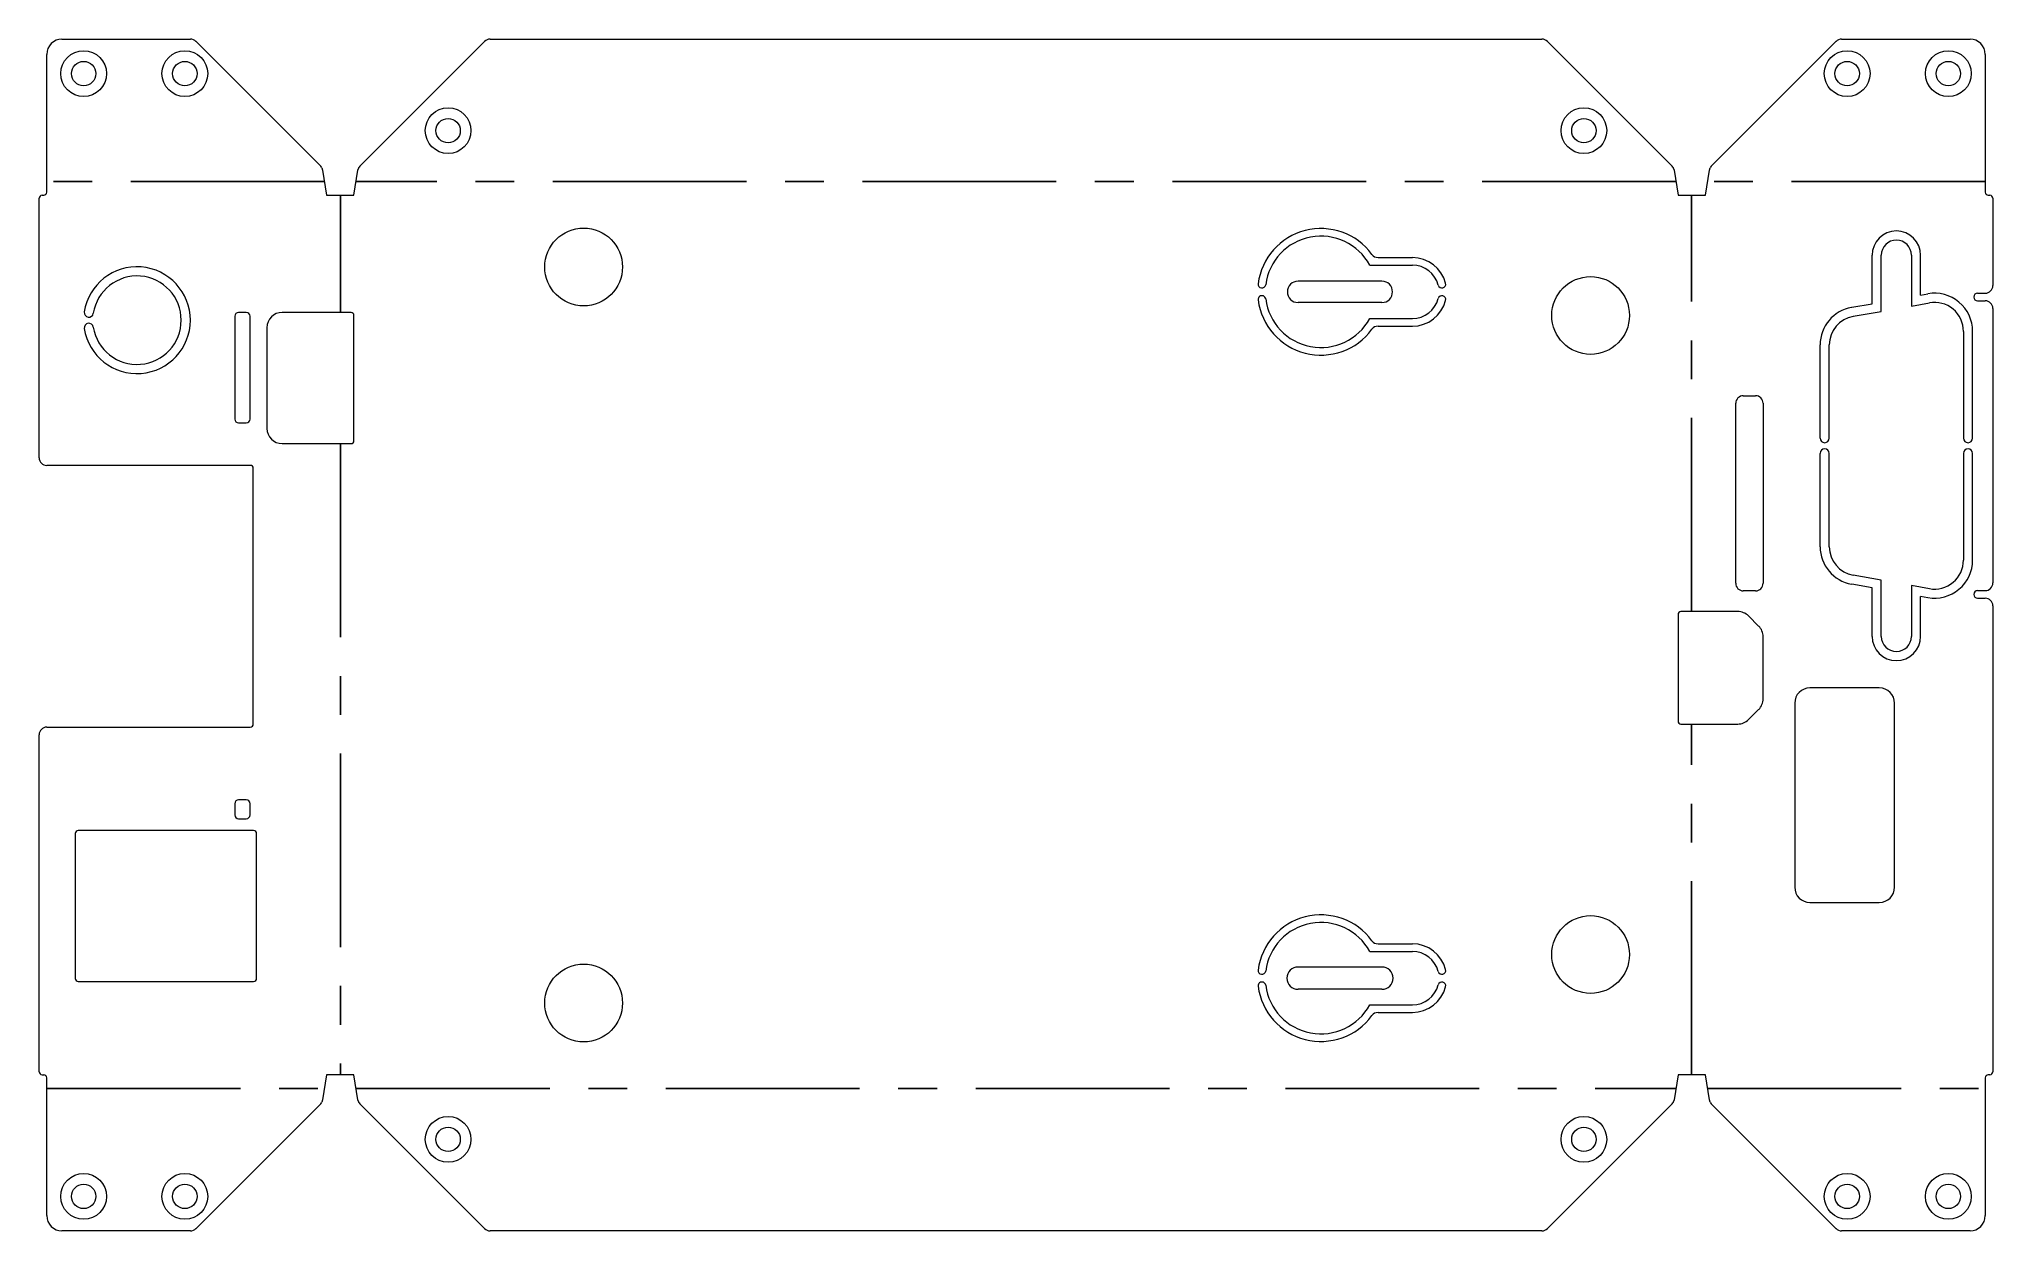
# Model space of a CAD drawing. Header units: millimetres. Extents: x -64 to 64, y -39 to 39.
import ezdxf

# ---------------------------------------------------------------- set-up
doc = ezdxf.new("R2010")
doc.units = ezdxf.units.MM
doc.linetypes.add('CENTERX2', pattern=[20.32, 12.7, -2.54, 2.54, -2.54])

msp = doc.modelspace()

# ---------------------------------------------------------------- linework, layer by layer
at = {"color": 7, "linetype": 'Continuous', "lineweight": 15}
for p, q in [((-62.58, 39.07), (-54.15, 39.07)), ((-45.61, 30.73), (-53.8, 38.93)), ((-34.85, 38.93), (-43.04, 30.73)), ((-34.5, 39.07), (34.5, 39.07)), ((43.04, 30.73), (34.85, 38.93)), ((53.8, 38.93), (45.61, 30.73)), ((54.15, 39.07), (62.58, 39.07)), ((-63.58, 29.03), (-63.58, 38.07)), ((63.58, 38.07), (63.58, 29.03)), ((-45.53, 30.63), (-45.48, 30.47)), ((-45.48, 30.47), (-45.22, 28.84)), ((-43.43, 28.84), (-43.17, 30.47)), ((-43.17, 30.47), (-43.11, 30.63)), ((43.11, 30.63), (43.17, 30.47)), ((43.17, 30.47), (43.43, 28.84)), ((45.22, 28.84), (45.48, 30.47)), ((45.48, 30.47), (45.53, 30.63)), ((-64.08, 11.62), (-64.08, 28.64)), ((-63.88, 28.84), (-63.78, 28.84)), ((-45.22, 28.84), (-43.43, 28.84)), ((43.43, 28.84), (45.22, 28.84)), ((63.78, 28.84), (63.88, 28.84)), ((64.08, 28.64), (64.08, 22.91)), ((23.75, 24.75), (26, 24.75)), ((56.16, 21.72), (56.16, 24.9)), ((56.76, 21.22), (56.76, 24.9)), ((58.74, 24.9), (58.74, 21.57)), ((59.34, 22.28), (59.34, 24.9)), ((24, 23.2), (18.5, 23.2)), ((23.2, 24.25), (26, 24.25)), ((24, 21.8), (18.5, 21.8)), ((59.34, 22.28), (59.82, 22.37)), ((63.08, 22.41), (63.58, 22.41)), ((63.08, 21.91), (63.58, 21.91)), ((-51.24, 20.9), (-51.24, 14.16)), ((-50.49, 21.15), (-50.99, 21.15)), ((-50.24, 14.16), (-50.24, 20.9)), ((-43.62, 21.15), (-48.14, 21.15)), ((-43.43, 12.75), (-43.43, 20.95)), ((23.2, 20.75), (26, 20.75)), ((54.82, 21.49), (56.16, 21.72)), ((54.92, 20.9), (56.76, 21.22)), ((58.74, 21.57), (59.92, 21.78)), ((64.08, 21.41), (64.08, 3.41)), ((-49.14, 20.15), (-49.14, 13.55)), ((23.75, 20.25), (26, 20.25)), ((62.15, 19.91), (62.15, 12.91)), ((62.75, 12.91), (62.75, 19.91)), ((52.75, 12.91), (52.75, 19.02)), ((53.35, 12.91), (53.35, 19.02)), ((47.71, 15.69), (48.51, 15.69)), ((47.21, 3.39), (47.21, 15.19)), ((49.01, 15.19), (49.01, 3.39)), ((-50.99, 13.91), (-50.49, 13.91)), ((-48.14, 12.55), (-43.62, 12.55)), ((52.75, 5.79), (52.75, 11.91)), ((53.35, 5.79), (53.35, 11.91)), ((62.15, 11.91), (62.15, 4.91)), ((62.75, 4.91), (62.75, 11.91)), ((-50.23, 11.12), (-63.58, 11.12)), ((-50.03, -5.84), (-50.03, 10.92)), ((56.76, 3.59), (54.92, 3.92)), ((48.51, 2.89), (47.71, 2.89)), ((56.16, 3.09), (54.82, 3.33)), ((56.16, -0.09), (56.16, 3.09)), ((56.76, -0.09), (56.76, 3.59)), ((59.92, 3.03), (58.74, 3.24)), ((58.74, 3.24), (58.74, -0.09)), ((63.08, 2.91), (63.58, 2.91)), ((43.43, 1.34), (43.43, -5.64)), ((47.34, 1.54), (43.62, 1.54)), ((59.34, -0.09), (59.34, 2.53)), ((59.82, 2.44), (59.34, 2.53)), ((63.08, 2.41), (63.58, 2.41)), ((64.08, 1.91), (64.08, -28.64)), ((48.71, 0.58), (48.05, 1.25)), ((49.01, -4.18), (49.01, -0.12)), ((56.63, -3.47), (52.08, -3.47)), ((48.05, -5.55), (48.71, -4.89)), ((51.08, -4.47), (51.08, -16.54)), ((57.63, -16.54), (57.63, -4.47)), ((-63.58, -6.04), (-50.23, -6.04)), ((43.62, -5.84), (47.34, -5.84)), ((-64.08, -28.64), (-64.08, -6.54)), ((-51.24, -11.06), (-51.24, -11.8)), ((-50.49, -10.81), (-50.99, -10.81)), ((-50.24, -11.8), (-50.24, -11.06)), ((-50.99, -12.05), (-50.49, -12.05)), ((-61.71, -13.02), (-61.71, -22.52)), ((-50.01, -12.82), (-61.51, -12.82)), ((-49.81, -22.52), (-49.81, -13.02)), ((52.08, -17.54), (56.63, -17.54)), ((23.75, -20.25), (26, -20.25)), ((24, -21.77), (18.5, -21.77)), ((23.2, -20.75), (26, -20.75)), ((-61.51, -22.72), (-50.01, -22.72)), ((24, -23.23), (18.5, -23.23)), ((23.2, -24.25), (26, -24.25)), ((23.75, -24.75), (26, -24.75)), ((-63.88, -28.84), (-63.78, -28.84)), ((-63.58, -38.07), (-63.58, -29.03)), ((-45.22, -28.84), (-45.48, -30.47)), ((-43.43, -28.84), (-45.22, -28.84)), ((-43.17, -30.47), (-43.43, -28.84)), ((43.43, -28.84), (43.17, -30.47)), ((45.22, -28.84), (43.43, -28.84)), ((45.48, -30.47), (45.22, -28.84)), ((63.58, -29.03), (63.58, -38.07)), ((63.88, -28.84), (63.78, -28.84)), ((-53.8, -38.93), (-45.61, -30.73)), ((-45.48, -30.47), (-45.53, -30.63)), ((-43.11, -30.63), (-43.17, -30.47)), ((-43.04, -30.73), (-34.85, -38.93)), ((34.85, -38.93), (43.04, -30.73)), ((43.17, -30.47), (43.11, -30.63)), ((45.53, -30.63), (45.48, -30.47)), ((45.61, -30.73), (53.8, -38.93)), ((-54.15, -39.07), (-62.58, -39.07)), ((34.5, -39.07), (-34.5, -39.07)), ((62.58, -39.07), (54.15, -39.07))]:
    msp.add_line(p, q, dxfattribs=at)
at = {"color": 7, "linetype": 'CENTERX2'}
for p, q in [((-45.36, 29.73), (-63.58, 29.73)), ((43.28, 29.73), (-43.28, 29.73)), ((63.58, 29.73), (45.36, 29.73)), ((-44.32, 28.84), (-44.32, 21.15)), ((44.32, 1.54), (44.32, 28.84)), ((-44.32, 12.55), (-44.32, -28.84)), ((44.32, -28.84), (44.32, -5.84)), ((-63.58, -29.73), (-45.36, -29.73)), ((-43.28, -29.73), (43.28, -29.73)), ((45.36, -29.73), (63.58, -29.73))]:
    msp.add_line(p, q, dxfattribs=at)
at = {"color": 7, "linetype": 'Continuous', "lineweight": 15}
for centre, radius in [((-61.16, 36.81), 1.5), ((-61.16, 36.81), 0.8), ((-54.52, 36.81), 1.5), ((-54.52, 36.81), 0.8), ((54.52, 36.81), 1.5), ((54.52, 36.81), 0.8), ((61.16, 36.81), 1.5), ((61.16, 36.81), 0.8), ((-37.25, 33.07), 1.5), ((-37.25, 33.07), 0.8), ((37.25, 33.07), 1.5), ((37.25, 33.07), 0.8), ((-28.36, 24.13), 2.55), ((37.69, 20.95), 2.55), ((37.69, -20.95), 2.55), ((-28.36, -24.13), 2.55), ((-37.25, -33.07), 1.5), ((37.25, -33.07), 1.5), ((-37.25, -33.07), 0.8), ((37.25, -33.07), 0.8), ((-61.16, -36.81), 1.5), ((-54.52, -36.81), 1.5), ((54.52, -36.81), 1.5), ((61.16, -36.81), 1.5), ((-61.16, -36.81), 0.8), ((-54.52, -36.81), 0.8), ((54.52, -36.81), 0.8), ((61.16, -36.81), 0.8)]:
    msp.add_circle(centre, radius, dxfattribs=at)
for centre, radius, start, end in [((-62.58, 38.07), 1, 90, 180), ((-54.15, 38.57), 0.5, 45, 90), ((-34.5, 38.57), 0.5, 90, 135), ((34.5, 38.57), 0.5, 45, 90), ((54.15, 38.57), 0.5, 90, 135), ((62.58, 38.07), 1, 0, 90), ((-63.88, 28.64), 0.2, 90, 180), ((63.88, 28.64), 0.2, 360, 90), ((20, 22.5), 4.15, 36.2563, 172.6341), ((20, 22.5), 3.65, 28.6496, 172.6341), ((57.75, 24.9), 1.59, 0, 180), ((57.75, 24.9), 0.99, 0, 180), ((23.75, 25.25), 0.5, 216.2563, 270), ((26, 22.5), 2.25, 14.4775, 90), ((-57.66, 20.64), 3.5, 188.9893, 171.0107), ((-57.66, 20.64), 2.9, 188.9893, 171.0107), ((18.5, 22.5), 0.7, 90, 270), ((24, 22.5), 0.7, 270, 90), ((26, 22.5), 1.75, 14.4775, 90), ((16.13, 23), 0.25, 172.6341, 352.6341), ((16.13, 22), 0.25, 7.3659, 187.3659), ((20, 22.5), 4.15, 187.3659, 323.7437), ((20, 22.5), 3.65, 187.3659, 331.3504), ((26, 22.5), 1.75, 270, 345.5225), ((26, 22.5), 2.25, 270, 345.5225), ((27.94, 23), 0.25, 194.4775, 14.4775), ((27.94, 22), 0.25, 345.5225, 165.5225), ((60.25, 19.91), 2.5, 0, 100), ((60.25, 19.91), 1.9, 0, 100), ((63.08, 22.16), 0.25, 90, 270), ((63.58, 22.91), 0.5, 270, 0), ((63.58, 21.41), 0.5, 0, 90), ((-60.82, 21.14), 0.3, 171.0107, 351.0107), ((-50.99, 20.9), 0.25, 90, 180), ((-50.49, 20.9), 0.25, 0, 90), ((-48.14, 20.15), 1, 90, 180), ((55.25, 19.02), 2.5, 100, 180), ((55.25, 19.02), 1.9, 100, 180), ((-60.82, 20.14), 0.3, 8.9893, 188.9893), ((23.75, 19.75), 0.5, 90, 143.7437), ((47.71, 15.19), 0.5, 90, 180), ((48.51, 15.19), 0.5, 0, 90), ((-50.99, 14.16), 0.25, 180, 270), ((-50.49, 14.16), 0.25, 270, 0), ((-48.14, 13.55), 1, 180, 270), ((53.05, 12.91), 0.3, 180, 0), ((62.45, 12.91), 0.3, 180, 0), ((-63.58, 11.62), 0.5, 180, 270), ((53.05, 11.91), 0.3, 0, 180), ((62.45, 11.91), 0.3, 0, 180), ((-50.23, 10.92), 0.2, 360, 90), ((55.25, 5.79), 2.5, 180, 260), ((55.25, 5.79), 1.9, 180, 260), ((60.25, 4.91), 2.5, 260, 0), ((60.25, 4.91), 1.9, 260, 0), ((47.71, 3.39), 0.5, 180, 270), ((48.51, 3.39), 0.5, 270, 0), ((63.08, 2.66), 0.25, 90, 270), ((63.58, 3.41), 0.5, 270, 0), ((47.34, 0.54), 1, 45, 90), ((63.58, 1.91), 0.5, 0, 90), ((48.01, -0.12), 1, 360, 45), ((57.75, -0.09), 1.59, 180, 0), ((57.75, -0.09), 0.99, 180, 0), ((52.08, -4.47), 1, 90, 180), ((56.63, -4.47), 1, 0, 90), ((48.01, -4.18), 1, 315, 0), ((-63.58, -6.54), 0.5, 90, 180), ((-50.23, -5.84), 0.2, 270, 0), ((47.34, -4.84), 1, 270, 315), ((-50.99, -11.06), 0.25, 90, 180), ((-50.49, -11.06), 0.25, 0, 90), ((-50.99, -11.8), 0.25, 180, 270), ((-50.49, -11.8), 0.25, 270, 0), ((-61.51, -13.02), 0.2, 90, 180), ((-50.01, -13.02), 0.2, 0, 90), ((52.08, -16.54), 1, 180, 270), ((56.63, -16.54), 1, 270, 0), ((20, -22.5), 4.15, 36.2563, 172.6341), ((20, -22.5), 3.65, 28.6496, 172.6341), ((23.75, -19.75), 0.5, 216.2563, 270), ((26, -22.5), 2.25, 14.4775, 90), ((18.5, -22.5), 0.73, 90, 270), ((24, -22.5), 0.73, 270, 90), ((26, -22.5), 1.75, 14.4775, 90), ((-61.51, -22.52), 0.2, 180, 270), ((-50.01, -22.52), 0.2, 270, 0), ((16.13, -22), 0.25, 172.6341, 352.6341), ((16.13, -23), 0.25, 7.3659, 187.3659), ((20, -22.5), 4.15, 187.3659, 323.7437), ((20, -22.5), 3.65, 187.3659, 331.3504), ((26, -22.5), 1.75, 270, 345.5225), ((26, -22.5), 2.25, 270, 345.5225), ((27.94, -22), 0.25, 194.4775, 14.4775), ((27.94, -23), 0.25, 345.5225, 165.5225), ((23.75, -25.25), 0.5, 90, 143.7437), ((-63.88, -28.64), 0.2, 180, 270), ((63.88, -28.64), 0.2, 270, 0), ((-62.58, -38.07), 1, 180, 270), ((62.58, -38.07), 1, 270, 0), ((-54.15, -38.57), 0.5, 270, 315), ((-34.5, -38.57), 0.5, 225, 270), ((34.5, -38.57), 0.5, 270, 315), ((54.15, -38.57), 0.5, 225, 270)]:
    msp.add_arc(centre, radius, start, end, dxfattribs=at)
for points in [[(-45.53, 30.63), (-45.55, 30.67), (-45.58, 30.7), (-45.61, 30.73)], [(-43.04, 30.73), (-43.07, 30.7), (-43.1, 30.67), (-43.12, 30.63)], [(43.12, 30.63), (43.1, 30.67), (43.07, 30.7), (43.04, 30.73)], [(45.61, 30.73), (45.58, 30.7), (45.55, 30.67), (45.53, 30.63)], [(63.58, 29.03), (63.58, 28.92), (63.67, 28.84), (63.78, 28.84)], [(-43.43, 20.95), (-43.43, 21.06), (-43.51, 21.14), (-43.62, 21.15)], [(-43.62, 12.55), (-43.51, 12.55), (-43.43, 12.64), (-43.43, 12.75)], [(43.62, 1.54), (43.51, 1.54), (43.43, 1.45), (43.43, 1.34)], [(43.43, -5.64), (43.43, -5.76), (43.51, -5.84), (43.62, -5.84)], [(63.78, -28.84), (63.67, -28.84), (63.59, -28.92), (63.58, -29.03)], [(-45.61, -30.73), (-45.58, -30.7), (-45.55, -30.67), (-45.53, -30.63)], [(-43.12, -30.63), (-43.1, -30.67), (-43.07, -30.7), (-43.04, -30.73)], [(43.04, -30.73), (43.07, -30.7), (43.1, -30.67), (43.12, -30.63)], [(45.53, -30.63), (45.55, -30.67), (45.58, -30.7), (45.61, -30.73)]]:
    msp.add_open_spline(points, degree=3, dxfattribs=at)
for points, knots in [([(-63.78, 28.84), (-63.78, 28.84), (-63.78, 28.84), (-63.78, 28.84), (-63.67, 28.84), (-63.59, 28.92), (-63.58, 29.03)], [-0.000101, -0.000101, -0.000101, -0.000101, 0, 0, 0, 1, 1, 1, 1]), ([(-63.58, -29.03), (-63.58, -28.92), (-63.67, -28.84), (-63.78, -28.84), (-63.78, -28.84), (-63.78, -28.84), (-63.78, -28.84)], [0, 0, 0, 0, 1, 1, 1, 1.000083, 1.000083, 1.000083, 1.000083])]:
    msp.add_open_spline(points, degree=3, knots=knots, dxfattribs=at)

doc.saveas('drawing.dxf')
